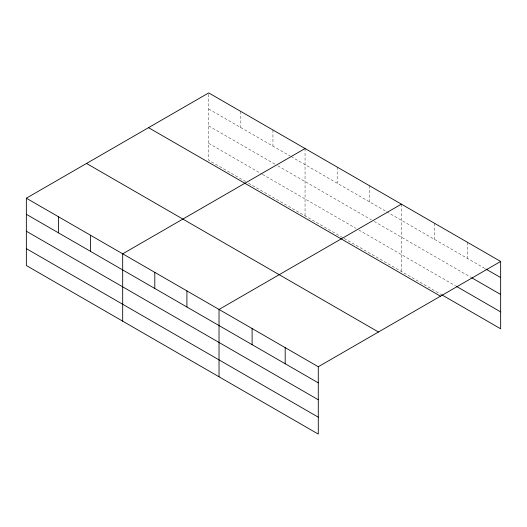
<?xml version="1.0" encoding="UTF-8"?>
<svg xmlns="http://www.w3.org/2000/svg" width="527" height="527" viewBox="0 0 527 527"><rect width="100%" height="100%" fill="white"/><g stroke="black" fill="none" stroke-linecap="round" stroke-linejoin="round"><path stroke-width="0.4" stroke-dasharray="2.63 1.98" d="M245.72 181.611L208.718 160.254L208.718 92.91M208.718 109.023L290.397 156.183M291.095 156.585L386.034 211.399M386.732 211.801L485.163 268.625M208.718 125.927L275.035 164.22M277.828 165.834L371.377 219.838M374.17 221.452L471.085 277.406M208.718 143.344L261.774 173.976M262.472 174.384L356.015 228.389M358.808 230.003L455.598 285.884M248.513 183.225L343.452 238.039M344.151 238.441L440.816 294.25M467.568 242.354L467.568 258.467M434.479 223.257L434.479 239.363M401.396 204.153L401.396 271.491M369.282 185.609L369.282 201.722M337.168 167.072L337.168 183.185M305.054 148.535L305.054 215.872M272.946 129.991L272.946 146.104M240.832 111.454L240.832 127.567"/><path stroke-width="0.79" d="M318.282 399.762L318.282 366.746L26.35 198.205L26.35 265.542L318.282 434.09L318.282 399.762L26.35 231.221M441.521 294.659L500.65 328.795L500.65 261.458L208.718 92.91L26.35 198.205M305.054 148.535L122.686 253.823L122.686 321.16M401.396 204.153L219.028 309.441L219.028 376.779M318.282 366.746L500.65 261.458M485.868 269.033L500.65 277.571M471.79 277.808L500.65 294.474M456.303 286.286L500.65 311.892M148.535 127.659L440.467 296.2M86.533 163.456L378.465 332.003M26.35 214.311L318.282 382.859M26.35 248.639L318.282 417.18M285.193 347.649L285.193 363.755M252.11 328.545L252.11 344.658M186.914 290.904L186.914 307.01M154.8 272.36L154.8 288.473M90.578 235.279L90.578 251.392M58.464 216.742L58.464 232.855"/></g></svg>
